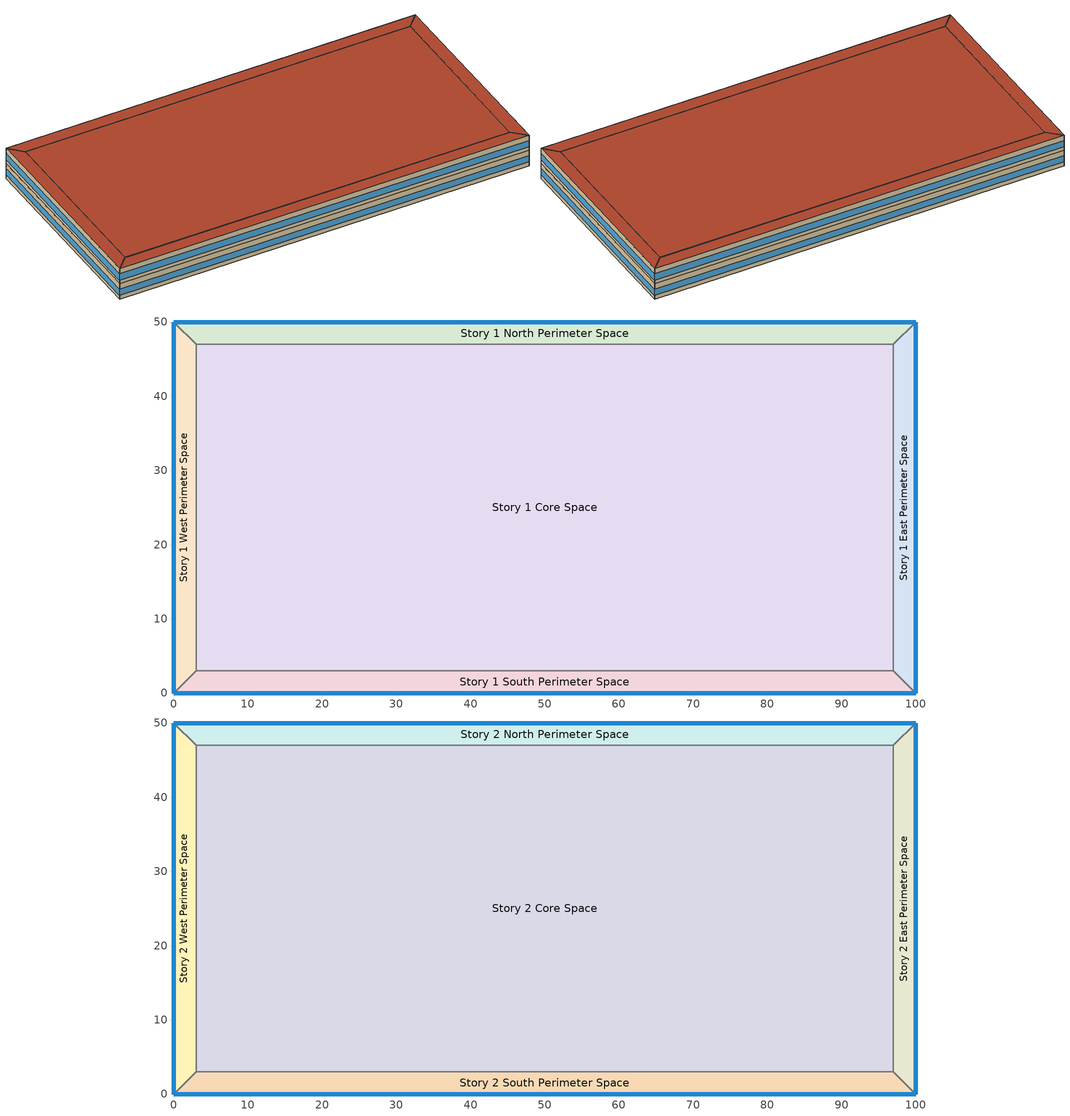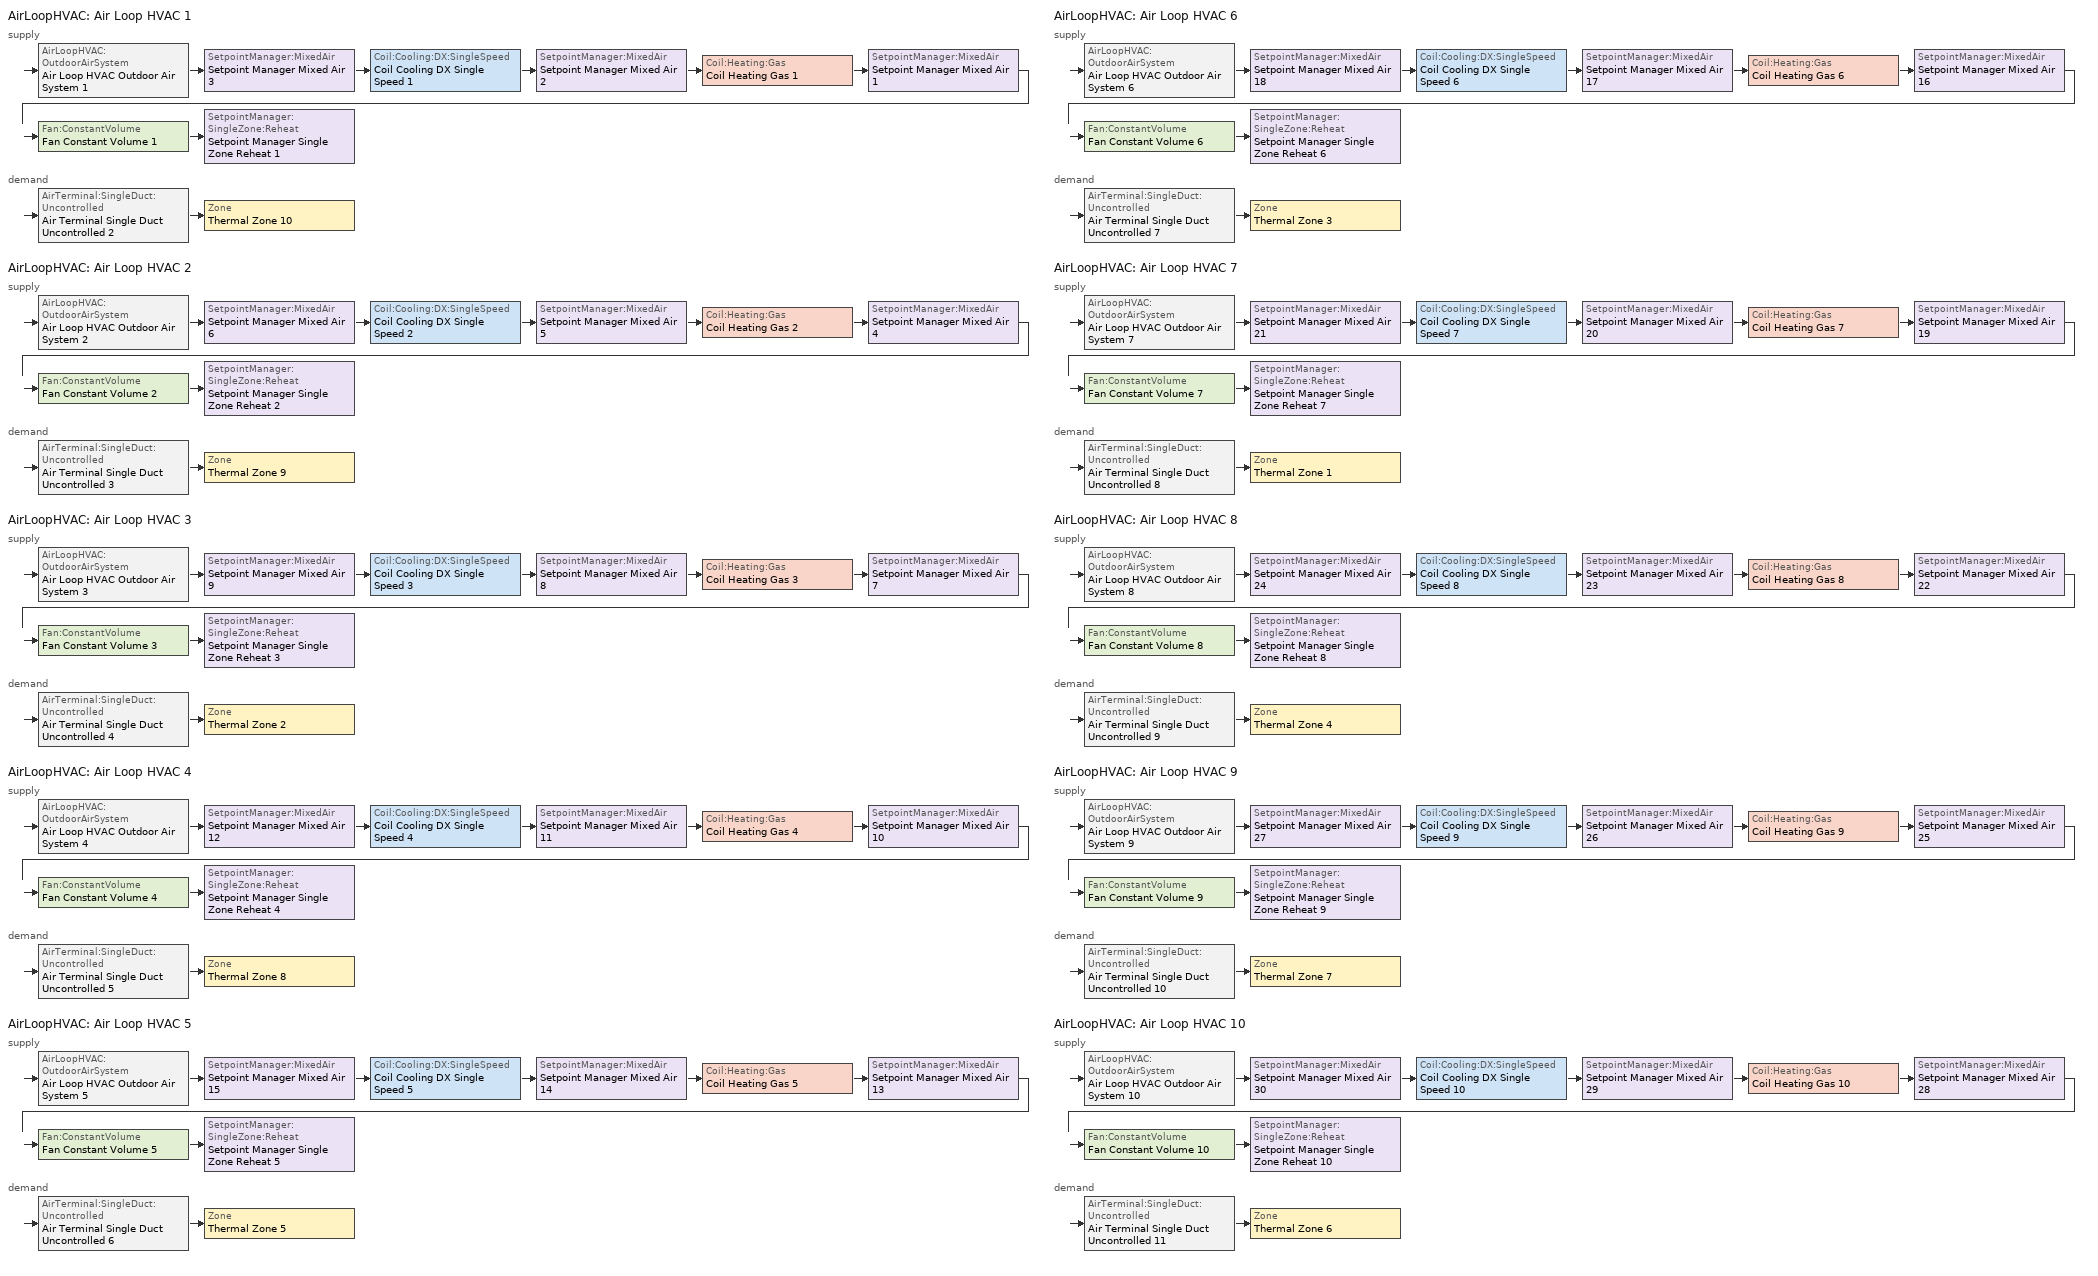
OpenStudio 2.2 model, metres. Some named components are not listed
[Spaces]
Story 1 West Perimeter Space
 floor ground: 0,0 0,50 3,47 3,3 z0
 wall outside: 0,50 0,0 z0:4
 wall to Story 1 North Perimeter Space: 3,47 0,50 z0:4
 wall to Story 1 Core Space: 3,3 3,47 z0:4
 wall to Story 1 South Perimeter Space: 0,0 3,3 z0:4
 window: 0,49.97 0,0.03 z1:2.6
Story 1 North Perimeter Space
 floor ground: 0,50 100,50 97,47 3,47 z0
 wall outside: 100,50 0,50 z0:4
 wall to Story 1 East Perimeter Space: 97,47 100,50 z0:4
 wall to Story 1 Core Space: 3,47 97,47 z0:4
 window: 99.97,50 0.03,50 z1:2.6
Story 1 East Perimeter Space
 floor ground: 100,50 100,0 97,3 97,47 z0
 wall outside: 100,0 100,50 z0:4
 wall to Story 1 South Perimeter Space: 97,3 100,0 z0:4
 wall to Story 1 Core Space: 97,47 97,3 z0:4
 window: 100,0.03 100,49.97 z1:2.6
Story 1 South Perimeter Space
 floor ground: 100,0 0,0 3,3 97,3 z0
 wall outside: 0,0 100,0 z0:4
 wall to Story 1 Core Space: 97,3 3,3 z0:4
 window: 0.03,0 99.97,0 z1:2.6
Story 1 Core Space
 floor ground: 3,3 3,47 97,47 97,3 z0
Story 2 West Perimeter Space
 floor to Story 1 West Perimeter Space: 0,0 0,50 3,47 3,3 z4
 wall outside: 0,50 0,0 z4:8
 wall to Story 2 North Perimeter Space: 3,47 0,50 z4:8
 wall to Story 2 Core Space: 3,3 3,47 z4:8
 wall to Story 2 South Perimeter Space: 0,0 3,3 z4:8
 window: 0,49.97 0,0.03 z5:6.6
 roof outside: 3,3 3,47 0,50 0,0 z8
Story 2 North Perimeter Space
 floor to Story 1 North Perimeter Space: 0,50 100,50 97,47 3,47 z4
 wall outside: 100,50 0,50 z4:8
 wall to Story 2 East Perimeter Space: 97,47 100,50 z4:8
 wall to Story 2 Core Space: 3,47 97,47 z4:8
 window: 99.97,50 0.03,50 z5:6.6
 roof outside: 3,47 97,47 100,50 0,50 z8
Story 2 East Perimeter Space
 floor to Story 1 East Perimeter Space: 100,50 100,0 97,3 97,47 z4
 wall outside: 100,0 100,50 z4:8
 wall to Story 2 South Perimeter Space: 97,3 100,0 z4:8
 wall to Story 2 Core Space: 97,47 97,3 z4:8
 window: 100,0.03 100,49.97 z5:6.6
 roof outside: 97,47 97,3 100,0 100,50 z8
Story 2 South Perimeter Space
 floor to Story 1 South Perimeter Space: 100,0 0,0 3,3 97,3 z4
 wall outside: 0,0 100,0 z4:8
 wall to Story 2 Core Space: 97,3 3,3 z4:8
 window: 0.03,0 99.97,0 z5:6.6
 roof outside: 97,3 3,3 0,0 100,0 z8
Story 2 Core Space
 floor to Story 1 Core Space: 3,3 3,47 97,47 97,3 z4
 roof outside: 97,3 97,47 3,47 3,3 z8
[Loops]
AirLoopHVAC 'Air Loop HVAC 1'
 supply: AirLoopHVAC:OutdoorAirSystem 'Air Loop HVAC Outdoor Air System 1' > SetpointManager:MixedAir 'Setpoint Manager Mixed Air 3' > Coil:Cooling:DX:SingleSpeed 'Coil Cooling DX Single Speed 1' > SetpointManager:MixedAir 'Setpoint Manager Mixed Air 2' > Coil:Heating:Gas 'Coil Heating Gas 1' > SetpointManager:MixedAir 'Setpoint Manager Mixed Air 1' > Fan:ConstantVolume 'Fan Constant Volume 1' > SetpointManager:SingleZone:Reheat 'Setpoint Manager Single Zone Reheat 1'
 demand: AirTerminal:SingleDuct:Uncontrolled 'Air Terminal Single Duct Uncontrolled 2' > Zone 'Thermal Zone 10'
AirLoopHVAC 'Air Loop HVAC 2'
 supply: AirLoopHVAC:OutdoorAirSystem 'Air Loop HVAC Outdoor Air System 2' > SetpointManager:MixedAir 'Setpoint Manager Mixed Air 6' > Coil:Cooling:DX:SingleSpeed 'Coil Cooling DX Single Speed 2' > SetpointManager:MixedAir 'Setpoint Manager Mixed Air 5' > Coil:Heating:Gas 'Coil Heating Gas 2' > SetpointManager:MixedAir 'Setpoint Manager Mixed Air 4' > Fan:ConstantVolume 'Fan Constant Volume 2' > SetpointManager:SingleZone:Reheat 'Setpoint Manager Single Zone Reheat 2'
 demand: AirTerminal:SingleDuct:Uncontrolled 'Air Terminal Single Duct Uncontrolled 3' > Zone 'Thermal Zone 9'
AirLoopHVAC 'Air Loop HVAC 3'
 supply: AirLoopHVAC:OutdoorAirSystem 'Air Loop HVAC Outdoor Air System 3' > SetpointManager:MixedAir 'Setpoint Manager Mixed Air 9' > Coil:Cooling:DX:SingleSpeed 'Coil Cooling DX Single Speed 3' > SetpointManager:MixedAir 'Setpoint Manager Mixed Air 8' > Coil:Heating:Gas 'Coil Heating Gas 3' > SetpointManager:MixedAir 'Setpoint Manager Mixed Air 7' > Fan:ConstantVolume 'Fan Constant Volume 3' > SetpointManager:SingleZone:Reheat 'Setpoint Manager Single Zone Reheat 3'
 demand: AirTerminal:SingleDuct:Uncontrolled 'Air Terminal Single Duct Uncontrolled 4' > Zone 'Thermal Zone 2'
AirLoopHVAC 'Air Loop HVAC 4'
 supply: AirLoopHVAC:OutdoorAirSystem 'Air Loop HVAC Outdoor Air System 4' > SetpointManager:MixedAir 'Setpoint Manager Mixed Air 12' > Coil:Cooling:DX:SingleSpeed 'Coil Cooling DX Single Speed 4' > SetpointManager:MixedAir 'Setpoint Manager Mixed Air 11' > Coil:Heating:Gas 'Coil Heating Gas 4' > SetpointManager:MixedAir 'Setpoint Manager Mixed Air 10' > Fan:ConstantVolume 'Fan Constant Volume 4' > SetpointManager:SingleZone:Reheat 'Setpoint Manager Single Zone Reheat 4'
 demand: AirTerminal:SingleDuct:Uncontrolled 'Air Terminal Single Duct Uncontrolled 5' > Zone 'Thermal Zone 8'
AirLoopHVAC 'Air Loop HVAC 5'
 supply: AirLoopHVAC:OutdoorAirSystem 'Air Loop HVAC Outdoor Air System 5' > SetpointManager:MixedAir 'Setpoint Manager Mixed Air 15' > Coil:Cooling:DX:SingleSpeed 'Coil Cooling DX Single Speed 5' > SetpointManager:MixedAir 'Setpoint Manager Mixed Air 14' > Coil:Heating:Gas 'Coil Heating Gas 5' > SetpointManager:MixedAir 'Setpoint Manager Mixed Air 13' > Fan:ConstantVolume 'Fan Constant Volume 5' > SetpointManager:SingleZone:Reheat 'Setpoint Manager Single Zone Reheat 5'
 demand: AirTerminal:SingleDuct:Uncontrolled 'Air Terminal Single Duct Uncontrolled 6' > Zone 'Thermal Zone 5'
AirLoopHVAC 'Air Loop HVAC 6'
 supply: AirLoopHVAC:OutdoorAirSystem 'Air Loop HVAC Outdoor Air System 6' > SetpointManager:MixedAir 'Setpoint Manager Mixed Air 18' > Coil:Cooling:DX:SingleSpeed 'Coil Cooling DX Single Speed 6' > SetpointManager:MixedAir 'Setpoint Manager Mixed Air 17' > Coil:Heating:Gas 'Coil Heating Gas 6' > SetpointManager:MixedAir 'Setpoint Manager Mixed Air 16' > Fan:ConstantVolume 'Fan Constant Volume 6' > SetpointManager:SingleZone:Reheat 'Setpoint Manager Single Zone Reheat 6'
 demand: AirTerminal:SingleDuct:Uncontrolled 'Air Terminal Single Duct Uncontrolled 7' > Zone 'Thermal Zone 3'
AirLoopHVAC 'Air Loop HVAC 7'
 supply: AirLoopHVAC:OutdoorAirSystem 'Air Loop HVAC Outdoor Air System 7' > SetpointManager:MixedAir 'Setpoint Manager Mixed Air 21' > Coil:Cooling:DX:SingleSpeed 'Coil Cooling DX Single Speed 7' > SetpointManager:MixedAir 'Setpoint Manager Mixed Air 20' > Coil:Heating:Gas 'Coil Heating Gas 7' > SetpointManager:MixedAir 'Setpoint Manager Mixed Air 19' > Fan:ConstantVolume 'Fan Constant Volume 7' > SetpointManager:SingleZone:Reheat 'Setpoint Manager Single Zone Reheat 7'
 demand: AirTerminal:SingleDuct:Uncontrolled 'Air Terminal Single Duct Uncontrolled 8' > Zone 'Thermal Zone 1'
AirLoopHVAC 'Air Loop HVAC 8'
 supply: AirLoopHVAC:OutdoorAirSystem 'Air Loop HVAC Outdoor Air System 8' > SetpointManager:MixedAir 'Setpoint Manager Mixed Air 24' > Coil:Cooling:DX:SingleSpeed 'Coil Cooling DX Single Speed 8' > SetpointManager:MixedAir 'Setpoint Manager Mixed Air 23' > Coil:Heating:Gas 'Coil Heating Gas 8' > SetpointManager:MixedAir 'Setpoint Manager Mixed Air 22' > Fan:ConstantVolume 'Fan Constant Volume 8' > SetpointManager:SingleZone:Reheat 'Setpoint Manager Single Zone Reheat 8'
 demand: AirTerminal:SingleDuct:Uncontrolled 'Air Terminal Single Duct Uncontrolled 9' > Zone 'Thermal Zone 4'
AirLoopHVAC 'Air Loop HVAC 9'
 supply: AirLoopHVAC:OutdoorAirSystem 'Air Loop HVAC Outdoor Air System 9' > SetpointManager:MixedAir 'Setpoint Manager Mixed Air 27' > Coil:Cooling:DX:SingleSpeed 'Coil Cooling DX Single Speed 9' > SetpointManager:MixedAir 'Setpoint Manager Mixed Air 26' > Coil:Heating:Gas 'Coil Heating Gas 9' > SetpointManager:MixedAir 'Setpoint Manager Mixed Air 25' > Fan:ConstantVolume 'Fan Constant Volume 9' > SetpointManager:SingleZone:Reheat 'Setpoint Manager Single Zone Reheat 9'
 demand: AirTerminal:SingleDuct:Uncontrolled 'Air Terminal Single Duct Uncontrolled 10' > Zone 'Thermal Zone 7'
AirLoopHVAC 'Air Loop HVAC 10'
 supply: AirLoopHVAC:OutdoorAirSystem 'Air Loop HVAC Outdoor Air System 10' > SetpointManager:MixedAir 'Setpoint Manager Mixed Air 30' > Coil:Cooling:DX:SingleSpeed 'Coil Cooling DX Single Speed 10' > SetpointManager:MixedAir 'Setpoint Manager Mixed Air 29' > Coil:Heating:Gas 'Coil Heating Gas 10' > SetpointManager:MixedAir 'Setpoint Manager Mixed Air 28' > Fan:ConstantVolume 'Fan Constant Volume 10' > SetpointManager:SingleZone:Reheat 'Setpoint Manager Single Zone Reheat 10'
 demand: AirTerminal:SingleDuct:Uncontrolled 'Air Terminal Single Duct Uncontrolled 11' > Zone 'Thermal Zone 6'
[SizingPeriod:DesignDay] Barometric Pressure {Pa}=98934; Sky Clearness=0; Rain Indicator=0; Snow Indicator=0; Day of Month=21; Daylight Saving Time Indicator=0; Dry-Bulb Temperature Range Modifier Type=DefaultMultipliers
Name | Maximum Dry-Bulb Temperature {C} | Daily Dry-Bulb Temperature Range {deltaC} | Humidity Indicating Conditions at Maximum Dry-Bulb {BasedOnField A3} | Wind Speed {m/s} | Wind Direction {deg} | Month | Day Type | Humidity Indicating Type | Solar Model Indicator | ASHRAE Taub | ASHRAE Taud
Chicago Ohare Intl Ap Ann Clg .4% Condns Enth=>MDB | 31.4 | 10.5 | 79200 | 5.2 | 230 | 7 | SummerDesignDay | Enthalpy | ASHRAETau | 0.455 | 2.05
Chicago Ohare Intl Ap Ann Clg .4% Condns WB=>MDB | 31.2 | 10.5 | 25.5 | 5.2 | 230 | 7 | SummerDesignDay | Wetbulb | ASHRAETau | 0.455 | 2.05
Chicago Ohare Intl Ap Ann Clg .4% Condns DP=>MDB | 28.9 | 10.5 | 23.8 | 5.2 | 230 | 7 | SummerDesignDay | Dewpoint | ASHRAETau | 0.455 | 2.05
Chicago Ohare Intl Ap Ann Htg 99.6% Condns DB | -20 | 0 | -20 | 4.9 | 270 | 1 | WinterDesignDay | Wetbulb | ASHRAEClearSky
Chicago Ohare Intl Ap Ann Hum_n 99.6% Condns DP=>MCDB | -19.2 | 0 | -25.7 | 4.9 | 270 | 1 | WinterDesignDay | Dewpoint | ASHRAEClearSky
Chicago Ohare Intl Ap Ann Clg .4% Condns DB=>MWB | 33.3 | 10.5 | 23.7 | 5.2 | 230 | 7 | SummerDesignDay | Wetbulb | ASHRAETau | 0.455 | 2.05
Chicago Ohare Intl Ap Ann Htg Wind 99.6% Condns WS=>MCDB | -3.5 | 0 | -3.5 | 12.4 | 270 | 1 | WinterDesignDay | Wetbulb | ASHRAEClearSky
[Site]
Chicago Ohare Intl Ap: Latitude {deg}=41.98; Longitude {deg}=-87.92; Time Zone {hr}=-6; Elevation {m}=201
[Building]
OS:Building 1: Space Type=Baseline Model Space Type; Default Construction Set=ASHRAE_189.1-2009_ClimateZone 4-5 (mdoff)_ConstSet
[ClimateZones]
Climate Zone Institution Name 2=CEC; Climate Zone Document Name 2=California Climate Zone Descriptions; Climate Zone Document Year 2=1995
[Material]
Name | Roughness | Thickness | Conductivity | Density | Specific Heat | Thermal Absorptance | Solar Absorptance | Visible Absorptance
000_F08 Metal surface | Smooth | 0.0008 | 45.28 | 7824 | 500
000_F16 Acoustic tile | MediumSmooth | 0.0191 | 0.06 | 368 | 590
000_G01a 19mm gypsum board | MediumSmooth | 0.019 | 0.16 | 800 | 1090
000_G05 25mm wood | MediumSmooth | 0.0254 | 0.15 | 608 | 1630
000_I01 25mm insulation board | MediumRough | 0.0254 | 0.03 | 43 | 1210
000_M11 100mm lightweight concrete | MediumRough | 0.1016 | 0.53 | 1280 | 840
1/2IN Gypsum | Smooth | 0.0127 | 0.16 | 784.9 | 830 | 0.9 | 0.92 | 0.92
MAT-CC05 4 HW CONCRETE | Rough | 0.1016 | 1.311 | 2240 | 836.8 | 0.9 | 0.7 | 0.7
Metal Decking | MediumSmooth | 0.0015 | 45.006 | 7680 | 418.4 | 0.9 | 0.7 | 0.3
Roof Insulation [21] | MediumRough | 0.2105 | 0.049 | 265 | 836.8 | 0.9 | 0.7 | 0.7
Roof Membrane | VeryRough | 0.0095 | 0.16 | 1121.29 | 1460 | 0.9 | 0.7 | 0.7
Wall Insulation [39] | MediumRough | 0.1184 | 0.045 | 265 | 836.8 | 0.9 | 0.7 | 0.7
[Material:AirGap]
Name | Thermal Resistance
000_F04 Wall air space resistance | 0.15
000_F05 Ceiling air space resistance | 0.18
[Material:NoMass] Thermal Absorptance=0.9; Solar Absorptance=0.7
Name | Roughness | Thermal Resistance | Visible Absorptance
CP02 CARPET PAD | VeryRough | 0.2165 | 0.8
MAT-SHEATH | Rough | 0.3626 | 0.7
[WindowMaterial:Gas]
000_Air 13mm: Gas Type=Air; Thickness=0.0127
[WindowMaterial:Glazing] Optical Data Type=SpectralAverage; Thickness=0.003; Infrared Transmittance at Normal Incidence=0
Name | Solar Transmittance at Normal Incidence | Front Side Solar Reflectance at Normal Incidence | Back Side Solar Reflectance at Normal Incidence | Visible Transmittance at Normal Incidence | Front Side Visible Reflectance at Normal Incidence | Back Side Visible Reflectance at Normal Incidence | Front Side Infrared Hemispherical Emissivity | Back Side Infrared Hemispherical Emissivity | Conductivity | Dirt Correction Factor for Solar and Visible Transmittance | Solar Diffusing
000_Clear 3mm | 0.837 | 0.075 | 0.075 | 0.898 | 0.081 | 0.081 | 0.84 | 0.84 | 0.9
Theoretical Glass [207] | 0.3311 | 0.6189 | 0.6189 | 0.44 | 0.51 | 0.51 | 0.9 | 0.9 | 0.0133 | 1 | No
[Construction]
000_ExtSlabCarpet_4in_ClimateZone 1-8: MAT-CC05 4 HW CONCRETE, CP02 CARPET PAD
000_Exterior Door: 000_F08 Metal surface, 000_I01 25mm insulation board
000_Exterior Window: 000_Clear 3mm, 000_Air 13mm, 000_Clear 3mm
000_Interior Ceiling: 000_M11 100mm lightweight concrete, 000_F05 Ceiling air space resistance, 000_F16 Acoustic tile
000_Interior Door; 000_Interior Partition: 000_G05 25mm wood
000_Interior Floor: 000_F16 Acoustic tile, 000_F05 Ceiling air space resistance, 000_M11 100mm lightweight concrete
000_Interior Wall: 000_G01a 19mm gypsum board, 000_F04 Wall air space resistance, 000_G01a 19mm gypsum board
000_Interior Window: 000_Clear 3mm
ASHRAE_189.1-2009_ExtRoof_IEAD_ClimateZone 2-5: Roof Membrane, Roof Insulation [21], Metal Decking
ASHRAE_189.1-2009_ExtWall_SteelFrame_ClimateZone 4-8: MAT-SHEATH, Wall Insulation [39], 1/2IN Gypsum
ASHRAE_189.1-2009_ExtWindow_ClimateZone 4-5: Theoretical Glass [207]
[DefaultConstructionSet]
ASHRAE_189.1-2009_ClimateZone 4-5 (mdoff)_ConstSet: Default Exterior Surface Constructions=ASHRAE_189.1-2009_ClimateZone 4-5 (mdoff)_Exterior_DefSurfCons; Default Interior Surface Constructions=000_Interior_DefSurfCons; Default Ground Contact Surface Constructions=000_Ground_DefSurfCons; Default Exterior SubSurface Constructions=ASHRAE_189.1-2009_ClimateZone 4-5 (mdoff)_Exterior_DefSubCons; Default Interior SubSurface Constructions=000_Interior_DefSubCons; Interior Partition Construction=000_Interior Partition
[DefaultSubSurfaceConstructions] Glass Door Construction=000_Exterior Window; Skylight Construction=000_Exterior Window; Tubular Daylight Dome Construction=000_Interior Window; Tubular Daylight Diffuser Construction=000_Interior Window
Name | Fixed Window Construction | Operable Window Construction | Door Construction
000_Interior_DefSubCons | 000_Interior Window | 000_Interior Window | 000_Interior Door
ASHRAE_189.1-2009_ClimateZone 4-5 (mdoff)_Exterior_DefSubCons | ASHRAE_189.1-2009_ExtWindow_ClimateZone 4-5 | ASHRAE_189.1-2009_ExtWindow_ClimateZone 4-5 | 000_Exterior Door
[DefaultSurfaceConstructions]
Name | Floor Construction | Wall Construction | Roof Ceiling Construction
000_Ground_DefSurfCons | 000_ExtSlabCarpet_4in_ClimateZone 1-8 | 000_ExtSlabCarpet_4in_ClimateZone 1-8 | 000_ExtSlabCarpet_4in_ClimateZone 1-8
000_Interior_DefSurfCons | 000_Interior Floor | 000_Interior Wall | 000_Interior Ceiling
ASHRAE_189.1-2009_ClimateZone 4-5 (mdoff)_Exterior_DefSurfCons | 000_ExtSlabCarpet_4in_ClimateZone 1-8 | ASHRAE_189.1-2009_ExtWall_SteelFrame_ClimateZone 4-8 | ASHRAE_189.1-2009_ExtRoof_IEAD_ClimateZone 2-5
[BuildingStory] Nominal Floor to Floor Height {m}=4
Name | Nominal Z Coordinate {m}
Story 1 | 0
Story 2 | 4
[Space]
Name | Building Story | Thermal Zone
Story 1 West Perimeter Space | Story 1 | Thermal Zone 3
Story 1 North Perimeter Space | Story 1 | Thermal Zone 7
Story 1 East Perimeter Space | Story 1 | Thermal Zone 2
Story 1 South Perimeter Space | Story 1 | Thermal Zone 9
Story 1 Core Space | Story 1 | Thermal Zone 10
Story 2 West Perimeter Space | Story 2 | Thermal Zone 6
Story 2 North Perimeter Space | Story 2 | Thermal Zone 5
Story 2 East Perimeter Space | Story 2 | Thermal Zone 4
Story 2 South Perimeter Space | Story 2 | Thermal Zone 1
Story 2 Core Space | Story 2 | Thermal Zone 8
[ThermalZone] Thermostat=Thermostat Setpoint Dual Setpoint 1; Use Ideal Air Loads=No
Thermal Zone 1; Thermal Zone 2; Thermal Zone 3; Thermal Zone 4; Thermal Zone 5; Thermal Zone 6; Thermal Zone 7; Thermal Zone 8; Thermal Zone 9; Thermal Zone 10
[Sizing:Zone] Zone Cooling Design Supply Air Temperature Input Method=SupplyAirTemperature; Zone Cooling Design Supply Air Temperature {C}=14; Zone Cooling Design Supply Air Temperature Difference {deltaC}=11.11; Zone Heating Design Supply Air Temperature Input Method=SupplyAirTemperature; Zone Heating Design Supply Air Temperature {C}=40; Zone Heating Design Supply Air Temperature Difference {deltaC}=11.11; Zone Cooling Design Supply Air Humidity Ratio {kg-H2O/kg-air}=0.0085; Zone Heating Design Supply Air Humidity Ratio {kg-H2O/kg-air}=0.008; Cooling Design Air Flow Method=DesignDay; Heating Design Air Flow Method=DesignDay; Account for Dedicated Outdoor Air System=No; Dedicated Outdoor Air System Control Strategy=NeutralSupplyAir; Dedicated Outdoor Air Low Setpoint Temperature for Design {C}=Autosize; Dedicated Outdoor Air High Setpoint Temperature for Design {C}=Autosize
Thermal Zone 1; Thermal Zone 2; Thermal Zone 3; Thermal Zone 4; Thermal Zone 5; Thermal Zone 6; Thermal Zone 7; Thermal Zone 8; Thermal Zone 9; Thermal Zone 10
[Zone equipment]
Thermal Zone 1: Air Terminal Single Duct Uncontrolled 8
Thermal Zone 2: Air Terminal Single Duct Uncontrolled 4
Thermal Zone 3: Air Terminal Single Duct Uncontrolled 7
Thermal Zone 4: Air Terminal Single Duct Uncontrolled 9
Thermal Zone 5: Air Terminal Single Duct Uncontrolled 6
Thermal Zone 6: Air Terminal Single Duct Uncontrolled 11
Thermal Zone 7: Air Terminal Single Duct Uncontrolled 10
Thermal Zone 8: Air Terminal Single Duct Uncontrolled 5
Thermal Zone 9: Air Terminal Single Duct Uncontrolled 3
Thermal Zone 10: Air Terminal Single Duct Uncontrolled 2
[AirLoopHVAC] Availability Schedule=Always On Discrete; Design Supply Air Flow Rate {m3/s}=AutoSize
Air Loop HVAC 1; Air Loop HVAC 2; Air Loop HVAC 3; Air Loop HVAC 4; Air Loop HVAC 5; Air Loop HVAC 6; Air Loop HVAC 7; Air Loop HVAC 8; Air Loop HVAC 9; Air Loop HVAC 10
[Sizing:System] Type of Load to Size On=Sensible; Design Outdoor Air Flow Rate {m3/s}=Autosize; Minimum System Air Flow Ratio=1; Preheat Design Temperature {C}=7; Preheat Design Humidity Ratio {kg-H2O/kg-Air}=0.008; Precool Design Temperature {C}=12.8; Precool Design Humidity Ratio {kg-H2O/kg-Air}=0.008; Central Cooling Design Supply Air Temperature {C}=12.8; Central Heating Design Supply Air Temperature {C}=40; Sizing Option=NonCoincident; 100% Outdoor Air in Cooling=Yes; 100% Outdoor Air in Heating=Yes; Central Cooling Design Supply Air Humidity Ratio {kg-H2O/kg-Air}=0.0085; Central Heating Design Supply Air Humidity Ratio {kg-H2O/kg-Air}=0.008; Cooling Design Air Flow Method=DesignDay; Cooling Design Air Flow Rate {m3/s}=0; Heating Design Air Flow Method=DesignDay; Heating Design Air Flow Rate {m3/s}=0; System Outdoor Air Method=ZoneSum; Zone Maximum Outdoor Air Fraction=1; Cooling Supply Air Flow Rate Per Floor Area {m3/s-m2}=0.00996765; Cooling Fraction of Autosized Cooling Supply Air Flow Rate=1; Cooling Supply Air Flow Rate Per Unit Cooling Capacity {m3/s-W}=3.94755e-05; Heating Supply Air Flow Rate Per Floor Area {m3/s-m2}=0.00996765; Heating Fraction of Autosized Heating Supply Air Flow Rate=1; Heating Fraction of Autosized Cooling Supply Air Flow Rate=1; Heating Supply Air Flow Rate Per Unit Heating Capacity {m3/s-W}=3.15882e-05; Cooling Design Capacity Method=CoolingDesignCapacity; Cooling Design Capacity {W}=Autosize; Cooling Design Capacity Per Floor Area {W/m2}=234.7; Fraction of Autosized Cooling Design Capacity=1; Heating Design Capacity Method=HeatingDesignCapacity; Heating Design Capacity {W}=Autosize; Heating Design Capacity Per Floor Area {W/m2}=157; Fraction of Autosized Heating Design Capacity=1; Central Cooling Capacity Control Method=OnOff
Air Loop HVAC 1; Air Loop HVAC 2; Air Loop HVAC 3; Air Loop HVAC 4; Air Loop HVAC 5; Air Loop HVAC 6; Air Loop HVAC 7; Air Loop HVAC 8; Air Loop HVAC 9; Air Loop HVAC 10
[Fan:ConstantVolume] Pressure Rise {Pa}=500; Maximum Flow Rate {m3/s}=AutoSize
Name | Availability Schedule
Fan Constant Volume 1 | Always_On
Fan Constant Volume 2 | Always_On 1
Fan Constant Volume 3 | Always_On 2
Fan Constant Volume 4 | Always_On 3
Fan Constant Volume 5 | Always_On 4
Fan Constant Volume 6 | Always_On 5
Fan Constant Volume 7 | Always_On 6
Fan Constant Volume 8 | Always_On 7
Fan Constant Volume 9 | Always_On 8
Fan Constant Volume 10 | Always_On 9
[Coil:Heating:Gas] Gas Burner Efficiency=0.8; Nominal Capacity {W}=AutoSize; Parasitic Electric Load {W}=0; Parasitic Gas Load {W}=0
Name | Availability Schedule
Coil Heating Gas 1 | Always_On
Coil Heating Gas 2 | Always_On 1
Coil Heating Gas 3 | Always_On 2
Coil Heating Gas 4 | Always_On 3
Coil Heating Gas 5 | Always_On 4
Coil Heating Gas 6 | Always_On 5
Coil Heating Gas 7 | Always_On 6
Coil Heating Gas 8 | Always_On 7
Coil Heating Gas 9 | Always_On 8
Coil Heating Gas 10 | Always_On 9
[Coil:Cooling:DX:SingleSpeed] Rated Total Cooling Capacity {W}=autosize; Rated Sensible Heat Ratio=autosize; Rated COP {W/W}=3; Rated Air Flow Rate {m3/s}=autosize; Rated Evaporator Fan Power Per Volume Flow Rate {W/(m3/s)}=773.3; Condenser Type=AirCooled; Evaporative Condenser Effectiveness=0; Evaporative Condenser Air Flow Rate {m3/s}=Autosize; Evaporative Condenser Pump Rated Power Consumption {W}=Autosize; Crankcase Heater Capacity {W}=0; Maximum Outdoor Dry-Bulb Temperature for Crankcase Heater Operation {C}=0; Basin Heater Capacity {W/K}=0; Basin Heater Setpoint Temperature {C}=10
Name | Availability Schedule | Total Cooling Capacity Function of Temperature Curve | Total Cooling Capacity Function of Flow Fraction Curve | Energy Input Ratio Function of Temperature Curve | Energy Input Ratio Function of Flow Fraction Curve | Part Load Fraction Correlation Curve
Coil Cooling DX Single Speed 1 | Always_On | Curve Biquadratic 1 | Curve Quadratic 1 | Curve Biquadratic 2 | Curve Quadratic 2 | Curve Quadratic 3
Coil Cooling DX Single Speed 2 | Always_On 1 | Curve Biquadratic 3 | Curve Quadratic 4 | Curve Biquadratic 4 | Curve Quadratic 5 | Curve Quadratic 6
Coil Cooling DX Single Speed 3 | Always_On 2 | Curve Biquadratic 5 | Curve Quadratic 7 | Curve Biquadratic 6 | Curve Quadratic 8 | Curve Quadratic 9
Coil Cooling DX Single Speed 4 | Always_On 3 | Curve Biquadratic 7 | Curve Quadratic 10 | Curve Biquadratic 8 | Curve Quadratic 11 | Curve Quadratic 12
Coil Cooling DX Single Speed 5 | Always_On 4 | Curve Biquadratic 9 | Curve Quadratic 13 | Curve Biquadratic 10 | Curve Quadratic 14 | Curve Quadratic 15
Coil Cooling DX Single Speed 6 | Always_On 5 | Curve Biquadratic 11 | Curve Quadratic 16 | Curve Biquadratic 12 | Curve Quadratic 17 | Curve Quadratic 18
Coil Cooling DX Single Speed 7 | Always_On 6 | Curve Biquadratic 13 | Curve Quadratic 19 | Curve Biquadratic 14 | Curve Quadratic 20 | Curve Quadratic 21
Coil Cooling DX Single Speed 8 | Always_On 7 | Curve Biquadratic 15 | Curve Quadratic 22 | Curve Biquadratic 16 | Curve Quadratic 23 | Curve Quadratic 24
Coil Cooling DX Single Speed 9 | Always_On 8 | Curve Biquadratic 17 | Curve Quadratic 25 | Curve Biquadratic 18 | Curve Quadratic 26 | Curve Quadratic 27
Coil Cooling DX Single Speed 10 | Always_On 9 | Curve Biquadratic 19 | Curve Quadratic 28 | Curve Biquadratic 20 | Curve Quadratic 29 | Curve Quadratic 30
[SetpointManager:SingleZone:Reheat] Minimum Supply Air Temperature {C}=-99; Maximum Supply Air Temperature {C}=99
Name | Control Zone
Setpoint Manager Single Zone Reheat 1 | Thermal Zone 10
Setpoint Manager Single Zone Reheat 2 | Thermal Zone 9
Setpoint Manager Single Zone Reheat 3 | Thermal Zone 2
Setpoint Manager Single Zone Reheat 4 | Thermal Zone 8
Setpoint Manager Single Zone Reheat 5 | Thermal Zone 5
Setpoint Manager Single Zone Reheat 6 | Thermal Zone 3
Setpoint Manager Single Zone Reheat 7 | Thermal Zone 1
Setpoint Manager Single Zone Reheat 8 | Thermal Zone 4
Setpoint Manager Single Zone Reheat 9 | Thermal Zone 7
Setpoint Manager Single Zone Reheat 10 | Thermal Zone 6
[Controller:OutdoorAir] Minimum Outdoor Air Flow Rate {m3/s}=Autosize; Maximum Outdoor Air Flow Rate {m3/s}=Autosize; Economizer Control Type=NoEconomizer; Economizer Control Action Type=ModulateFlow; Economizer Maximum Limit Dry-Bulb Temperature {C}=28; Economizer Maximum Limit Enthalpy {J/kg}=64000; Economizer Minimum Limit Dry-Bulb Temperature {C}=-100; Lockout Type=NoLockout; Minimum Limit Type=FixedMinimum; High Humidity Control=No; Heat Recovery Bypass Control Type=BypassWhenOAFlowGreaterThanMinimum
Name | Mechanical Ventilation Controller
Controller Outdoor Air 1 | Controller Mechanical Ventilation 4
Controller Outdoor Air 2 | Controller Mechanical Ventilation 5
Controller Outdoor Air 3 | Controller Mechanical Ventilation 9
Controller Outdoor Air 4 | Controller Mechanical Ventilation 3
Controller Outdoor Air 5 | Controller Mechanical Ventilation 2
Controller Outdoor Air 6 | Controller Mechanical Ventilation 10
Controller Outdoor Air 7 | Controller Mechanical Ventilation 7
Controller Outdoor Air 8 | Controller Mechanical Ventilation 8
Controller Outdoor Air 9 | Controller Mechanical Ventilation 1
Controller Outdoor Air 10 | Controller Mechanical Ventilation 6
[Controller:MechanicalVentilation] Availability Schedule=Always On Discrete; System Outdoor Air Method=ZoneSum
Controller Mechanical Ventilation 4; Controller Mechanical Ventilation 5; Controller Mechanical Ventilation 9; Controller Mechanical Ventilation 3; Controller Mechanical Ventilation 2; Controller Mechanical Ventilation 10; Controller Mechanical Ventilation 7; Controller Mechanical Ventilation 8; Controller Mechanical Ventilation 1; Controller Mechanical Ventilation 6
[AirLoopHVAC:OutdoorAirSystem]
Name | Controller
Air Loop HVAC Outdoor Air System 1 | Controller Outdoor Air 1
Air Loop HVAC Outdoor Air System 2 | Controller Outdoor Air 2
Air Loop HVAC Outdoor Air System 3 | Controller Outdoor Air 3
Air Loop HVAC Outdoor Air System 4 | Controller Outdoor Air 4
Air Loop HVAC Outdoor Air System 5 | Controller Outdoor Air 5
Air Loop HVAC Outdoor Air System 6 | Controller Outdoor Air 6
Air Loop HVAC Outdoor Air System 7 | Controller Outdoor Air 7
Air Loop HVAC Outdoor Air System 8 | Controller Outdoor Air 8
Air Loop HVAC Outdoor Air System 9 | Controller Outdoor Air 9
Air Loop HVAC Outdoor Air System 10 | Controller Outdoor Air 10
[AirTerminal:SingleDuct:Uncontrolled] Maximum Air Flow Rate {m3/s}=AutoSize
Name | Availability Schedule
Air Terminal Single Duct Uncontrolled 2 | Always_On
Air Terminal Single Duct Uncontrolled 3 | Always_On 1
Air Terminal Single Duct Uncontrolled 4 | Always_On 2
Air Terminal Single Duct Uncontrolled 5 | Always_On 3
Air Terminal Single Duct Uncontrolled 6 | Always_On 4
Air Terminal Single Duct Uncontrolled 7 | Always_On 5
Air Terminal Single Duct Uncontrolled 8 | Always_On 6
Air Terminal Single Duct Uncontrolled 9 | Always_On 7
Air Terminal Single Duct Uncontrolled 10 | Always_On 8
Air Terminal Single Duct Uncontrolled 11 | Always_On 9
[ThermostatSetpoint:DualSetpoint]
Thermostat Setpoint Dual Setpoint 1: Heating Setpoint Temperature Schedule=Heating Sch; Cooling Setpoint Temperature Schedule=Cooling Sch
[SpaceType]
Baseline Model Space Type: Default Schedule Set=Baseline Model Schedule Set; Design Specification Outdoor Air Object=Baseline Model OA
[DefaultScheduleSet]
Baseline Model Schedule Set: Number of People Schedule=Baseline Model People Lights and Equipment Schedule; People Activity Level Schedule=Baseline Model People Activity Schedule; Lighting Schedule=Baseline Model People Lights and Equipment Schedule; Electric Equipment Schedule=Baseline Model People Lights and Equipment Schedule; Infiltration Schedule=Baseline Model Infiltration Schedule
[DesignSpecification:OutdoorAir]
Baseline Model OA: Outdoor Air Method=Sum; Outdoor Air Flow per Person {m3/s-person}=0.00943895
[SpaceInfiltration:DesignFlowRate]
Baseline Model Infiltration: Space or SpaceType=Baseline Model Space Type; Design Flow Rate Calculation Method=Flow/ExteriorArea; Flow per Exterior Surface Area {m3/s-m2}=0.0003048
[People:Definition]
Baseline Model People Definition: Number of People Calculation Method=People/Area; People per Space Floor Area {person/m2}=0.0538196; Fraction Radiant=0.3
[People]
Baseline Model People: People Definition=Baseline Model People Definition; Space or SpaceType=Baseline Model Space Type
[Lights:Definition]
Baseline Model Lights Definition: Design Level Calculation Method=Watts/Area; Watts per Space Floor Area {W/m2}=10.7639
[Lights]
Baseline Model Lights: Lights Definition=Baseline Model Lights Definition; Space or SpaceType=Baseline Model Space Type
[ElectricEquipment:Definition]
Baseline Model Electric Equipment Definition: Design Level Calculation Method=Watts/Area; Watts per Space Floor Area {W/m2}=10.7639
[ElectricEquipment]
Baseline Model Electric Equipment: Electric Equipment Definition=Baseline Model Electric Equipment Definition; Space or SpaceType=Baseline Model Space Type
[Schedule:Constant]
Always On Discrete: Value=1
[Schedule:Ruleset]
Name | Default Day Schedule | Summer Design Day Schedule | Winter Design Day Schedule
Always_On | Always_On_Default | Always_On_Summer_Design_Day | Always_On_Winter_Design_Day
Always_On 1 | Always_On_Default 1 | Always_On_Summer_Design_Day 1 | Always_On_Winter_Design_Day 1
Always_On 2 | Always_On_Default 2 | Always_On_Summer_Design_Day 2 | Always_On_Winter_Design_Day 2
Always_On 3 | Always_On_Default 3 | Always_On_Summer_Design_Day 3 | Always_On_Winter_Design_Day 3
Always_On 4 | Always_On_Default 4 | Always_On_Summer_Design_Day 4 | Always_On_Winter_Design_Day 4
Always_On 5 | Always_On_Default 5 | Always_On_Summer_Design_Day 5 | Always_On_Winter_Design_Day 5
Always_On 6 | Always_On_Default 6 | Always_On_Summer_Design_Day 6 | Always_On_Winter_Design_Day 6
Always_On 7 | Always_On_Default 7 | Always_On_Summer_Design_Day 7 | Always_On_Winter_Design_Day 7
Always_On 8 | Always_On_Default 8 | Always_On_Summer_Design_Day 8 | Always_On_Winter_Design_Day 8
Always_On 9 | Always_On_Default 9 | Always_On_Summer_Design_Day 9 | Always_On_Winter_Design_Day 9
Cooling Sch | Cooling Sch Default
Heating Sch | Heating Sch Default
Baseline Model Infiltration Schedule | Baseline Model Infiltration Schedule Schedule All Days | Baseline Model Infiltration Schedule Summer Design Day | Baseline Model Infiltration Schedule Winter Design Day
Baseline Model People Lights and Equipment Schedule | Baseline Model People Lights and Equipment Schedule Schedule Week Day | Baseline Model People Lights and Equipment Schedule Summer Design Day | Baseline Model People Lights and Equipment Schedule Winter Design Day
Baseline Model People Activity Schedule | Baseline Model People Activity Schedule Default
[Schedule:Day]
Always_On_Default; Always_On_Summer_Design_Day; Always_On_Winter_Design_Day; Always_On_Default 1; Always_On_Summer_Design_Day 1; Always_On_Winter_Design_Day 1; Always_On_Default 2; Always_On_Summer_Design_Day 2; Always_On_Winter_Design_Day 2; Always_On_Default 3; Always_On_Summer_Design_Day 3; Always_On_Winter_Design_Day 3; Always_On_Default 4; Always_On_Summer_Design_Day 4; Always_On_Winter_Design_Day 4; Always_On_Default 5; Always_On_Summer_Design_Day 5; Always_On_Winter_Design_Day 5; Always_On_Default 6; Always_On_Summer_Design_Day 6; Always_On_Winter_Design_Day 6; Always_On_Default 7; Always_On_Summer_Design_Day 7; Always_On_Winter_Design_Day 7; Always_On_Default 8; Always_On_Summer_Design_Day 8; Always_On_Winter_Design_Day 8; Always_On_Default 9; Always_On_Summer_Design_Day 9; Always_On_Winter_Design_Day 9; Baseline Model Infiltration Schedule Winter Design Day; Baseline Model Infiltration Schedule Summer Design Day; Baseline Model People Lights and Equipment Schedule Summer Design Day: 24, 0, 1
Cooling Sch Default: 24, 0, 28
Heating Sch Default: 24, 0, 24
Baseline Model Infiltration Schedule Schedule All Days: 6, 0, 1, 22, 0, 0.25, 24, 0, 1
Baseline Model People Lights and Equipment Schedule Schedule Week Day: 6, 0, 0, 7, 0, 0.1, 8, 0, 0.2, 12, 0, 0.95, 13, 0, 0.5, 17, 0, 0.95, 18, 0, 0.7, 20, 0, 0.4, 22, 0, 0.1, 24, 0, 0.05
Baseline Model People Lights and Equipment Schedule Winter Design Day; Baseline Model People Lights and Equipment Schedule Schedule Sunday: 24, 0, 0
Baseline Model People Lights and Equipment Schedule Saturday: 6, 0, 0, 8, 0, 0.1, 14, 0, 0.5, 17, 0, 0.1, 24, 0, 0
Baseline Model People Activity Schedule Default: 24, 0, 120
[Curve:Biquadratic] Minimum Value of x {BasedOnField A2}=17; Maximum Value of x {BasedOnField A2}=22; Minimum Value of y {BasedOnField A3}=13; Maximum Value of y {BasedOnField A3}=46
Name | Coefficient1 Constant | Coefficient2 x | Coefficient3 x**2 | Coefficient4 y | Coefficient5 y**2 | Coefficient6 x*y
Curve Biquadratic 1; Curve Biquadratic 3; Curve Biquadratic 5; Curve Biquadratic 7; Curve Biquadratic 9; Curve Biquadratic 11; Curve Biquadratic 13; Curve Biquadratic 15; Curve Biquadratic 17; Curve Biquadratic 19 | 0.42415 | 0.04426 | -0.00042 | 0.00333 | -8e-005 | -0.00021
Curve Biquadratic 2; Curve Biquadratic 4; Curve Biquadratic 6; Curve Biquadratic 8; Curve Biquadratic 10; Curve Biquadratic 12; Curve Biquadratic 14; Curve Biquadratic 16; Curve Biquadratic 18; Curve Biquadratic 20 | 1.23649 | -0.02431 | 0.00057 | -0.01434 | 0.00063 | -0.00038
[Curve:Quadratic]
Name | Coefficient1 Constant | Coefficient2 x | Coefficient3 x**2 | Minimum Value of x {BasedOnField A2} | Maximum Value of x {BasedOnField A2}
Curve Quadratic 1; Curve Quadratic 4; Curve Quadratic 7; Curve Quadratic 10; Curve Quadratic 13; Curve Quadratic 16; Curve Quadratic 19; Curve Quadratic 22; Curve Quadratic 25; Curve Quadratic 28 | 0.77136 | 0.34053 | -0.11088 | 0.75918 | 1.13877
Curve Quadratic 2; Curve Quadratic 5; Curve Quadratic 8; Curve Quadratic 11; Curve Quadratic 14; Curve Quadratic 17; Curve Quadratic 20; Curve Quadratic 23; Curve Quadratic 26; Curve Quadratic 29 | 1.2055 | -0.32953 | 0.12308 | 0.75918 | 1.13877
Curve Quadratic 3; Curve Quadratic 6; Curve Quadratic 9; Curve Quadratic 12; Curve Quadratic 15; Curve Quadratic 18; Curve Quadratic 21; Curve Quadratic 24; Curve Quadratic 27; Curve Quadratic 30 | 0.771 | 0.229 | 0 | 0 | 1
[Schedule:Rule] Schedule Ruleset=Baseline Model People Lights and Equipment Schedule
Name | Rule Order | Day Schedule | Apply Saturday | Apply Sunday
Baseline Model People Lights and Equipment Schedule Saturday Rule | 1 | Baseline Model People Lights and Equipment Schedule Saturday | Yes
Baseline Model People Lights and Equipment Schedule Sunday Rule | 0 | Baseline Model People Lights and Equipment Schedule Schedule Sunday |  | Yes
